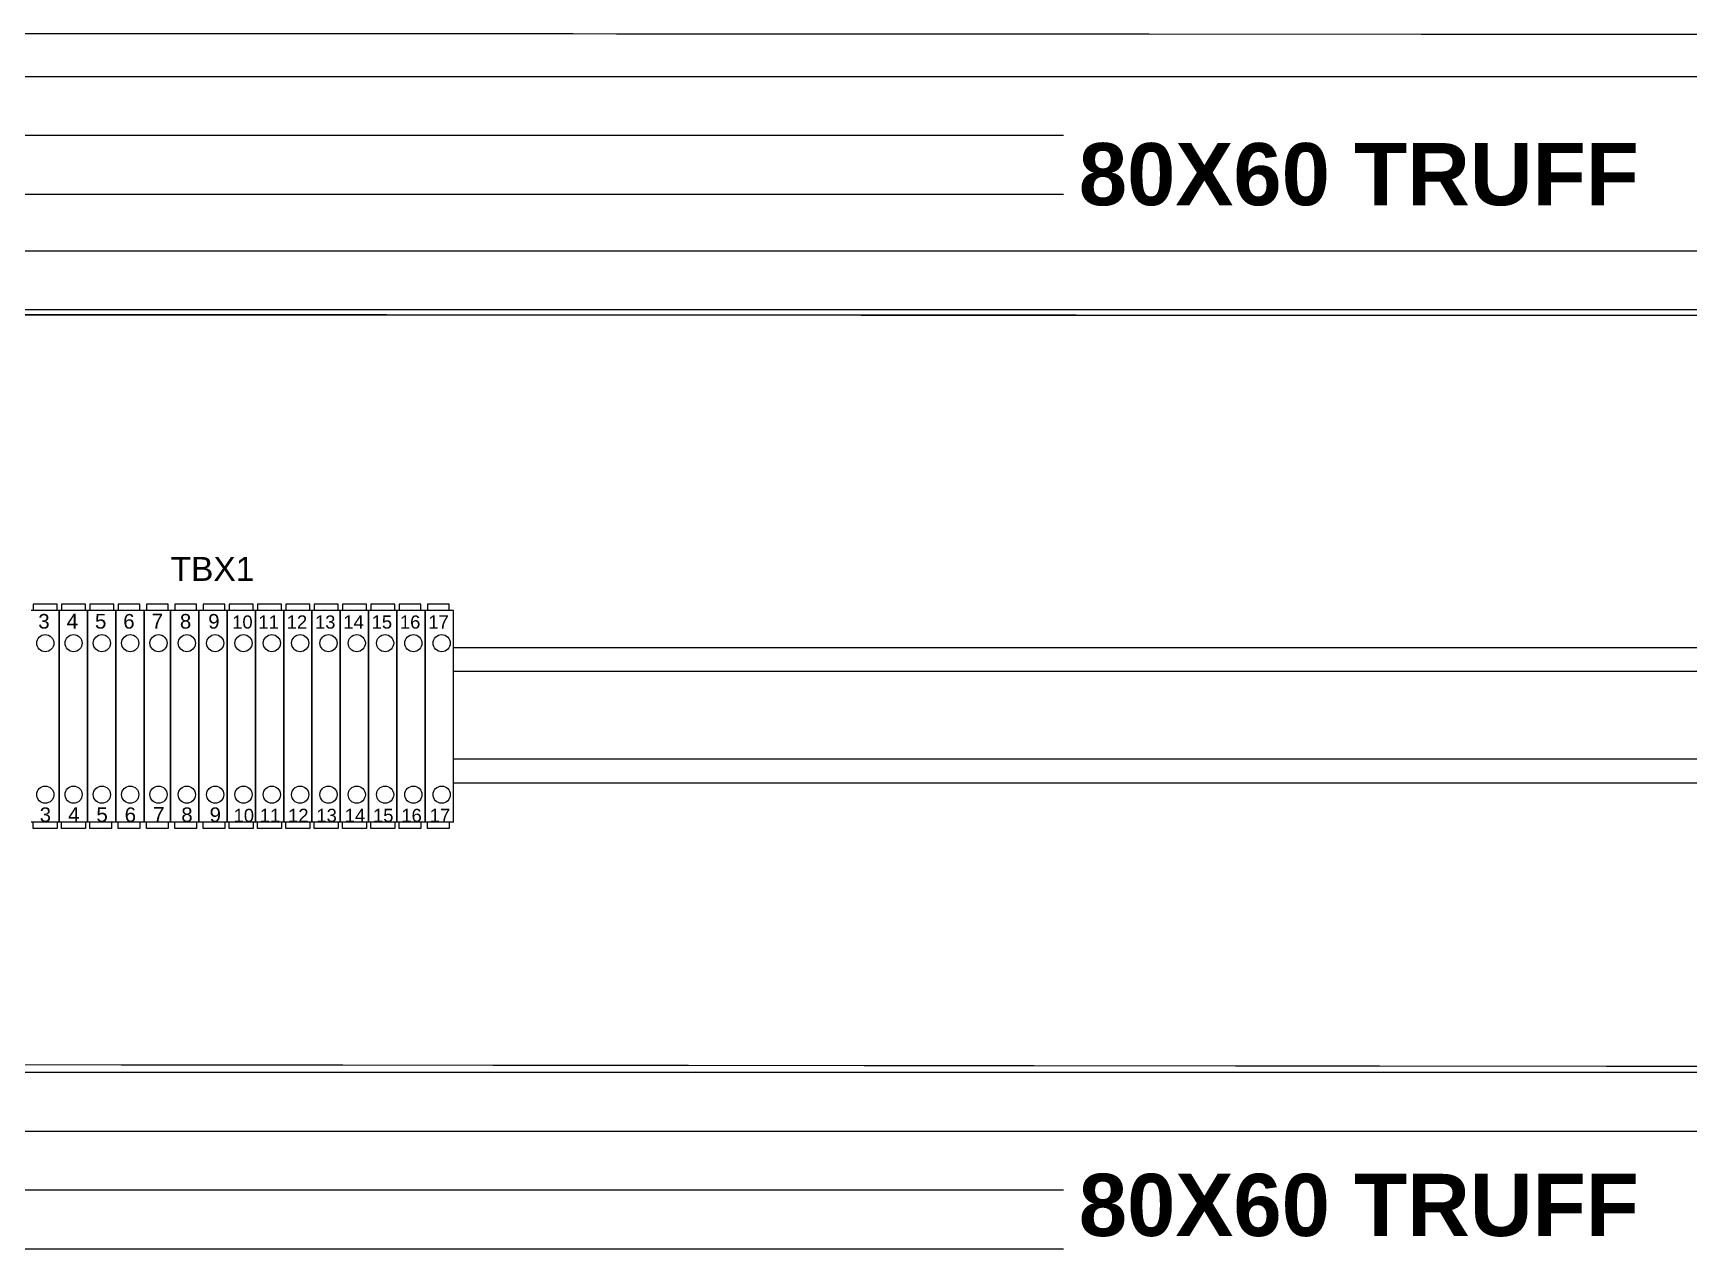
# Model space of a CAD drawing. Header units: inches. Extents: x 100535554 to 201081702, y 63708552 to 127420865.
# Drawn here: x 100541693.1 to 100541763.9, y 63710504.7 to 63710556.9 of the extents above; entities that cross this region are included whole.
import ezdxf

# ---------------------------------------------------------------- set-up
doc = ezdxf.new("R2010")
doc.units = ezdxf.units.IN
doc.header["$MEASUREMENT"] = 0
doc.styles.add('Arial$001H0', font='arial.ttf')
doc.styles.add('Arial$101H0', font='arialbd.ttf')

msp = doc.modelspace()

# ---------------------------------------------------------------- linework, layer by layer
at = {"color": 7, "linetype": 'Continuous', "lineweight": 25, "true_color": 0x000007}
for p, q in [((100541855.724, 63710556.847), (100541649.214, 63710556.94)), ((100541855.724, 63710555.076), (100541649.214, 63710555.076)), ((100541737.186, 63710552.56), (100541649.214, 63710552.56)), ((100541737.186, 63710550.044), (100541649.214, 63710550.044)), ((100541855.724, 63710547.621), (100541649.214, 63710547.621)), ((100541855.724, 63710545.105), (100541649.214, 63710545.105)), ((100541649.214, 63710544.919), (100541855.724, 63710544.825)), ((100541855.724, 63710512.675), (100541649.214, 63710512.861)), ((100541855.724, 63710512.488), (100541649.214, 63710512.488)), ((100541855.724, 63710509.972), (100541649.214, 63710509.972)), ((100541737.186, 63710507.456), (100541649.214, 63710507.456)), ((100541737.186, 63710504.94), (100541649.214, 63710504.94))]:
    msp.add_line(p, q, dxfattribs=at)
at = {"color": 254, "linetype": 'Continuous', "lineweight": -2, "true_color": 0xdbdbdb}
for p, q in [((100541694.225, 63710532.245), (100541693.014, 63710532.245)), ((100541694.132, 63710532.524), (100541693.107, 63710532.524)), ((100541693.107, 63710532.524), (100541693.107, 63710532.245)), ((100541694.132, 63710532.245), (100541694.132, 63710532.524)), ((100541694.225, 63710523.205), (100541694.225, 63710532.245)), ((100541694.225, 63710532.245), (100541694.225, 63710523.205)), ((100541695.437, 63710532.245), (100541694.225, 63710532.245)), ((100541695.343, 63710532.524), (100541694.318, 63710532.524)), ((100541694.318, 63710532.524), (100541694.318, 63710532.245)), ((100541695.343, 63710532.245), (100541695.343, 63710532.524)), ((100541695.437, 63710523.205), (100541695.437, 63710532.245)), ((100541695.437, 63710532.245), (100541695.437, 63710523.205)), ((100541696.648, 63710532.245), (100541695.437, 63710532.245)), ((100541696.555, 63710532.524), (100541695.53, 63710532.524)), ((100541695.53, 63710532.524), (100541695.53, 63710532.245)), ((100541696.555, 63710532.245), (100541696.555, 63710532.524)), ((100541696.648, 63710523.205), (100541696.648, 63710532.245)), ((100541696.648, 63710532.245), (100541696.648, 63710523.205)), ((100541697.86, 63710532.245), (100541696.648, 63710532.245)), ((100541697.673, 63710532.524), (100541696.741, 63710532.524)), ((100541696.741, 63710532.524), (100541696.741, 63710532.245)), ((100541697.673, 63710532.245), (100541697.673, 63710532.524)), ((100541697.86, 63710523.205), (100541697.86, 63710532.245)), ((100541697.86, 63710532.245), (100541697.86, 63710523.205)), ((100541698.978, 63710532.245), (100541697.86, 63710532.245)), ((100541698.885, 63710532.524), (100541697.953, 63710532.524)), ((100541697.953, 63710532.524), (100541697.953, 63710532.245)), ((100541698.885, 63710532.245), (100541698.885, 63710532.524)), ((100541698.978, 63710523.205), (100541698.978, 63710532.245)), ((100541698.978, 63710532.245), (100541698.978, 63710523.205)), ((100541700.189, 63710532.245), (100541698.978, 63710532.245)), ((100541700.096, 63710532.524), (100541699.164, 63710532.524)), ((100541699.164, 63710532.524), (100541699.164, 63710532.245)), ((100541700.096, 63710532.245), (100541700.096, 63710532.524)), ((100541700.189, 63710523.205), (100541700.189, 63710532.245)), ((100541700.189, 63710532.245), (100541700.189, 63710523.205)), ((100541701.401, 63710532.245), (100541700.189, 63710532.245)), ((100541701.308, 63710532.524), (100541700.376, 63710532.524)), ((100541700.376, 63710532.524), (100541700.376, 63710532.245)), ((100541701.308, 63710532.245), (100541701.308, 63710532.524)), ((100541701.401, 63710523.205), (100541701.401, 63710532.245)), ((100541701.401, 63710532.245), (100541701.401, 63710523.205)), ((100541702.612, 63710532.245), (100541701.401, 63710532.245)), ((100541702.519, 63710532.524), (100541701.494, 63710532.524)), ((100541701.494, 63710532.524), (100541701.494, 63710532.245)), ((100541702.519, 63710532.245), (100541702.519, 63710532.524)), ((100541702.612, 63710523.205), (100541702.612, 63710532.245)), ((100541702.612, 63710532.245), (100541702.612, 63710523.205)), ((100541703.824, 63710532.245), (100541702.612, 63710532.245)), ((100541703.731, 63710532.524), (100541702.706, 63710532.524)), ((100541702.706, 63710532.524), (100541702.706, 63710532.245)), ((100541703.731, 63710532.245), (100541703.731, 63710532.524)), ((100541703.824, 63710523.205), (100541703.824, 63710532.245)), ((100541703.824, 63710532.245), (100541703.824, 63710523.205)), ((100541705.035, 63710532.245), (100541703.824, 63710532.245)), ((100541704.942, 63710532.524), (100541703.917, 63710532.524)), ((100541703.917, 63710532.524), (100541703.917, 63710532.245)), ((100541704.942, 63710532.245), (100541704.942, 63710532.524)), ((100541705.035, 63710523.205), (100541705.035, 63710532.245)), ((100541705.035, 63710532.245), (100541705.035, 63710523.205)), ((100541706.247, 63710532.245), (100541705.035, 63710532.245)), ((100541706.154, 63710532.524), (100541705.128, 63710532.524)), ((100541705.128, 63710532.524), (100541705.128, 63710532.245)), ((100541706.154, 63710532.245), (100541706.154, 63710532.524)), ((100541706.247, 63710523.205), (100541706.247, 63710532.245)), ((100541706.247, 63710532.245), (100541706.247, 63710523.205)), ((100541707.458, 63710532.245), (100541706.247, 63710532.245)), ((100541707.365, 63710532.524), (100541706.34, 63710532.524)), ((100541706.34, 63710532.524), (100541706.34, 63710532.245)), ((100541707.365, 63710532.245), (100541707.365, 63710532.524)), ((100541707.458, 63710523.205), (100541707.458, 63710532.245)), ((100541707.458, 63710532.245), (100541707.458, 63710523.205)), ((100541708.67, 63710532.245), (100541707.458, 63710532.245)), ((100541708.577, 63710532.524), (100541707.551, 63710532.524)), ((100541707.551, 63710532.524), (100541707.551, 63710532.245)), ((100541708.577, 63710532.245), (100541708.577, 63710532.524)), ((100541708.67, 63710523.205), (100541708.67, 63710532.245)), ((100541708.67, 63710532.245), (100541708.67, 63710523.205)), ((100541709.881, 63710532.245), (100541708.67, 63710532.245)), ((100541709.695, 63710532.524), (100541708.763, 63710532.524)), ((100541708.763, 63710532.524), (100541708.763, 63710532.245)), ((100541709.695, 63710532.245), (100541709.695, 63710532.524)), ((100541709.881, 63710523.205), (100541709.881, 63710532.245)), ((100541709.881, 63710532.245), (100541709.881, 63710523.205)), ((100541711.093, 63710532.245), (100541709.881, 63710532.245)), ((100541710.906, 63710532.524), (100541709.974, 63710532.524)), ((100541709.974, 63710532.524), (100541709.974, 63710532.245)), ((100541710.906, 63710532.245), (100541710.906, 63710532.524)), ((100541711.093, 63710523.205), (100541711.093, 63710532.245)), ((100541694.225, 63710523.205), (100541693.014, 63710523.205)), ((100541693.107, 63710522.926), (100541693.107, 63710523.205)), ((100541694.132, 63710523.205), (100541694.132, 63710522.926)), ((100541695.437, 63710523.205), (100541694.225, 63710523.205)), ((100541694.318, 63710522.926), (100541694.318, 63710523.205)), ((100541695.343, 63710523.205), (100541695.343, 63710522.926)), ((100541696.648, 63710523.205), (100541695.437, 63710523.205)), ((100541695.53, 63710522.926), (100541695.53, 63710523.205)), ((100541696.462, 63710523.205), (100541696.462, 63710522.926)), ((100541697.86, 63710523.205), (100541696.648, 63710523.205)), ((100541696.741, 63710522.926), (100541696.741, 63710523.205)), ((100541697.673, 63710523.205), (100541697.673, 63710522.926)), ((100541698.978, 63710523.205), (100541697.86, 63710523.205)), ((100541697.953, 63710522.926), (100541697.953, 63710523.205)), ((100541698.885, 63710523.205), (100541698.885, 63710522.926)), ((100541700.189, 63710523.205), (100541698.978, 63710523.205)), ((100541699.164, 63710522.926), (100541699.164, 63710523.205)), ((100541700.096, 63710523.205), (100541700.096, 63710522.926)), ((100541701.401, 63710523.205), (100541700.189, 63710523.205)), ((100541700.376, 63710522.926), (100541700.376, 63710523.205)), ((100541701.308, 63710523.205), (100541701.308, 63710522.926)), ((100541702.612, 63710523.205), (100541701.401, 63710523.205)), ((100541701.494, 63710522.926), (100541701.494, 63710523.205)), ((100541702.519, 63710523.205), (100541702.519, 63710522.926)), ((100541703.824, 63710523.205), (100541702.612, 63710523.205)), ((100541702.706, 63710522.926), (100541702.706, 63710523.205)), ((100541703.731, 63710523.205), (100541703.731, 63710522.926)), ((100541705.035, 63710523.205), (100541703.824, 63710523.205)), ((100541703.917, 63710522.926), (100541703.917, 63710523.205)), ((100541704.942, 63710523.205), (100541704.942, 63710522.926)), ((100541706.247, 63710523.205), (100541705.035, 63710523.205)), ((100541705.128, 63710522.926), (100541705.128, 63710523.205)), ((100541706.154, 63710523.205), (100541706.154, 63710522.926)), ((100541707.458, 63710523.205), (100541706.247, 63710523.205)), ((100541706.34, 63710522.926), (100541706.34, 63710523.205)), ((100541707.365, 63710523.205), (100541707.365, 63710522.926)), ((100541708.67, 63710523.205), (100541707.458, 63710523.205)), ((100541707.551, 63710522.926), (100541707.551, 63710523.205)), ((100541708.577, 63710523.205), (100541708.577, 63710522.926)), ((100541709.881, 63710523.205), (100541708.67, 63710523.205)), ((100541708.763, 63710522.926), (100541708.763, 63710523.205)), ((100541709.695, 63710523.205), (100541709.695, 63710522.926)), ((100541711.093, 63710523.205), (100541709.881, 63710523.205)), ((100541709.974, 63710522.926), (100541709.974, 63710523.205)), ((100541710.906, 63710523.205), (100541710.906, 63710522.926)), ((100541694.132, 63710522.926), (100541693.107, 63710522.926)), ((100541695.343, 63710522.926), (100541694.318, 63710522.926)), ((100541696.462, 63710522.926), (100541695.53, 63710522.926)), ((100541697.673, 63710522.926), (100541696.741, 63710522.926)), ((100541698.885, 63710522.926), (100541697.953, 63710522.926)), ((100541700.096, 63710522.926), (100541699.164, 63710522.926)), ((100541701.308, 63710522.926), (100541700.376, 63710522.926)), ((100541702.519, 63710522.926), (100541701.494, 63710522.926)), ((100541703.731, 63710522.926), (100541702.706, 63710522.926)), ((100541704.942, 63710522.926), (100541703.917, 63710522.926)), ((100541706.154, 63710522.926), (100541705.128, 63710522.926)), ((100541707.365, 63710522.926), (100541706.34, 63710522.926)), ((100541708.577, 63710522.926), (100541707.551, 63710522.926)), ((100541709.695, 63710522.926), (100541708.763, 63710522.926)), ((100541710.906, 63710522.926), (100541709.974, 63710522.926))]:
    msp.add_line(p, q, dxfattribs=at)
at = {"color": 7, "linetype": 'Continuous', "lineweight": -2, "true_color": 0x000007}
for p, q in [((100541807.731, 63710530.66), (100541711.093, 63710530.66)), ((100541807.731, 63710529.635), (100541711.093, 63710529.635)), ((100541711.093, 63710525.908), (100541807.731, 63710525.908)), ((100541711.093, 63710524.883), (100541807.731, 63710524.883))]:
    msp.add_line(p, q, dxfattribs=at)
for points in [[(100541855.724, 63710556.847), (100541855.724, 63710544.825), (100541649.214, 63710544.919), (100541649.214, 63710556.94)], [(100541855.724, 63710556.847), (100541855.724, 63710544.825), (100541649.214, 63710544.919), (100541649.214, 63710556.94)], [(100541855.724, 63710512.675), (100541855.724, 63710500.653), (100541649.214, 63710500.839), (100541649.214, 63710512.861)]]:
    msp.add_lwpolyline(points, close=True, dxfattribs=at)
at = {"ltscale": 10}
for centre in [(100541693.624, 63710530.853), (100541694.836, 63710530.853), (100541696.047, 63710530.853), (100541697.259, 63710530.853), (100541698.47, 63710530.853), (100541699.682, 63710530.853), (100541700.893, 63710530.853), (100541702.104, 63710530.853), (100541703.316, 63710530.853), (100541704.527, 63710530.853), (100541705.739, 63710530.853), (100541706.95, 63710530.853), (100541708.162, 63710530.853), (100541709.373, 63710530.853), (100541710.585, 63710530.853), (100541693.624, 63710524.376), (100541694.836, 63710524.376), (100541696.047, 63710524.376), (100541697.259, 63710524.376), (100541698.47, 63710524.376), (100541699.682, 63710524.376), (100541700.893, 63710524.376), (100541702.104, 63710524.376), (100541703.316, 63710524.376), (100541704.527, 63710524.376), (100541705.739, 63710524.376), (100541706.95, 63710524.376), (100541708.162, 63710524.376), (100541709.373, 63710524.376), (100541710.585, 63710524.376)]:
    msp.add_circle(centre, 0.367, dxfattribs=at)

# ---------------------------------------------------------------- texts
at = {"color": 7, "true_color": 0x000007}
for s, height, style, p in [('80X60 TRUFF', 2.66058, 'Arial$101H0', (100541737.838, 63710549.578)), ('TBX1', 1.0271, 'Arial$001H0', (100541698.983, 63710533.515)), ('3', 0.625, 'Arial$001H0', (100541693.326, 63710531.475)), ('4', 0.633, 'Arial$001H0', (100541694.538, 63710531.475)), ('5', 0.631, 'Arial$001H0', (100541695.749, 63710531.475)), ('6', 0.625, 'Arial$001H0', (100541696.961, 63710531.475)), ('7', 0.638, 'Arial$001H0', (100541698.172, 63710531.475)), ('8', 0.625, 'Arial$001H0', (100541699.384, 63710531.475)), ('9', 0.625, 'Arial$001H0', (100541700.595, 63710531.475)), ('10', 0.5634, 'Arial$001H0', (100541701.62, 63710531.475)), ('11', 0.5661, 'Arial$001H0', (100541702.739, 63710531.475)), ('12', 0.5661, 'Arial$001H0', (100541703.95, 63710531.475)), ('13', 0.5634, 'Arial$001H0', (100541705.162, 63710531.475)), ('14', 0.5661, 'Arial$001H0', (100541706.373, 63710531.475)), ('15', 0.5634, 'Arial$001H0', (100541707.585, 63710531.475)), ('16', 0.5634, 'Arial$001H0', (100541708.796, 63710531.475)), ('17', 0.5661, 'Arial$001H0', (100541710.008, 63710531.475)), ('3', 0.625, 'Arial$001H0', (100541693.386, 63710523.205)), ('4', 0.633, 'Arial$001H0', (100541694.598, 63710523.205)), ('5', 0.631, 'Arial$001H0', (100541695.809, 63710523.205)), ('6', 0.625, 'Arial$001H0', (100541697.021, 63710523.205)), ('7', 0.638, 'Arial$001H0', (100541698.232, 63710523.205)), ('8', 0.625, 'Arial$001H0', (100541699.444, 63710523.205)), ('9', 0.625, 'Arial$001H0', (100541700.655, 63710523.205)), ('10', 0.5634, 'Arial$001H0', (100541701.68, 63710523.205)), ('11', 0.5661, 'Arial$001H0', (100541702.799, 63710523.205)), ('12', 0.5661, 'Arial$001H0', (100541704.01, 63710523.205)), ('13', 0.5634, 'Arial$001H0', (100541705.222, 63710523.205)), ('14', 0.5661, 'Arial$001H0', (100541706.433, 63710523.205)), ('15', 0.5634, 'Arial$001H0', (100541707.645, 63710523.205)), ('16', 0.5634, 'Arial$001H0', (100541708.856, 63710523.205)), ('17', 0.5661, 'Arial$001H0', (100541710.068, 63710523.205)), ('80X60 TRUFF', 2.66058, 'Arial$101H0', (100541737.838, 63710505.499))]:
    msp.add_text(s, height=height, dxfattribs=dict(at, style=style)).set_placement(p)

doc.saveas('drawing.dxf')
